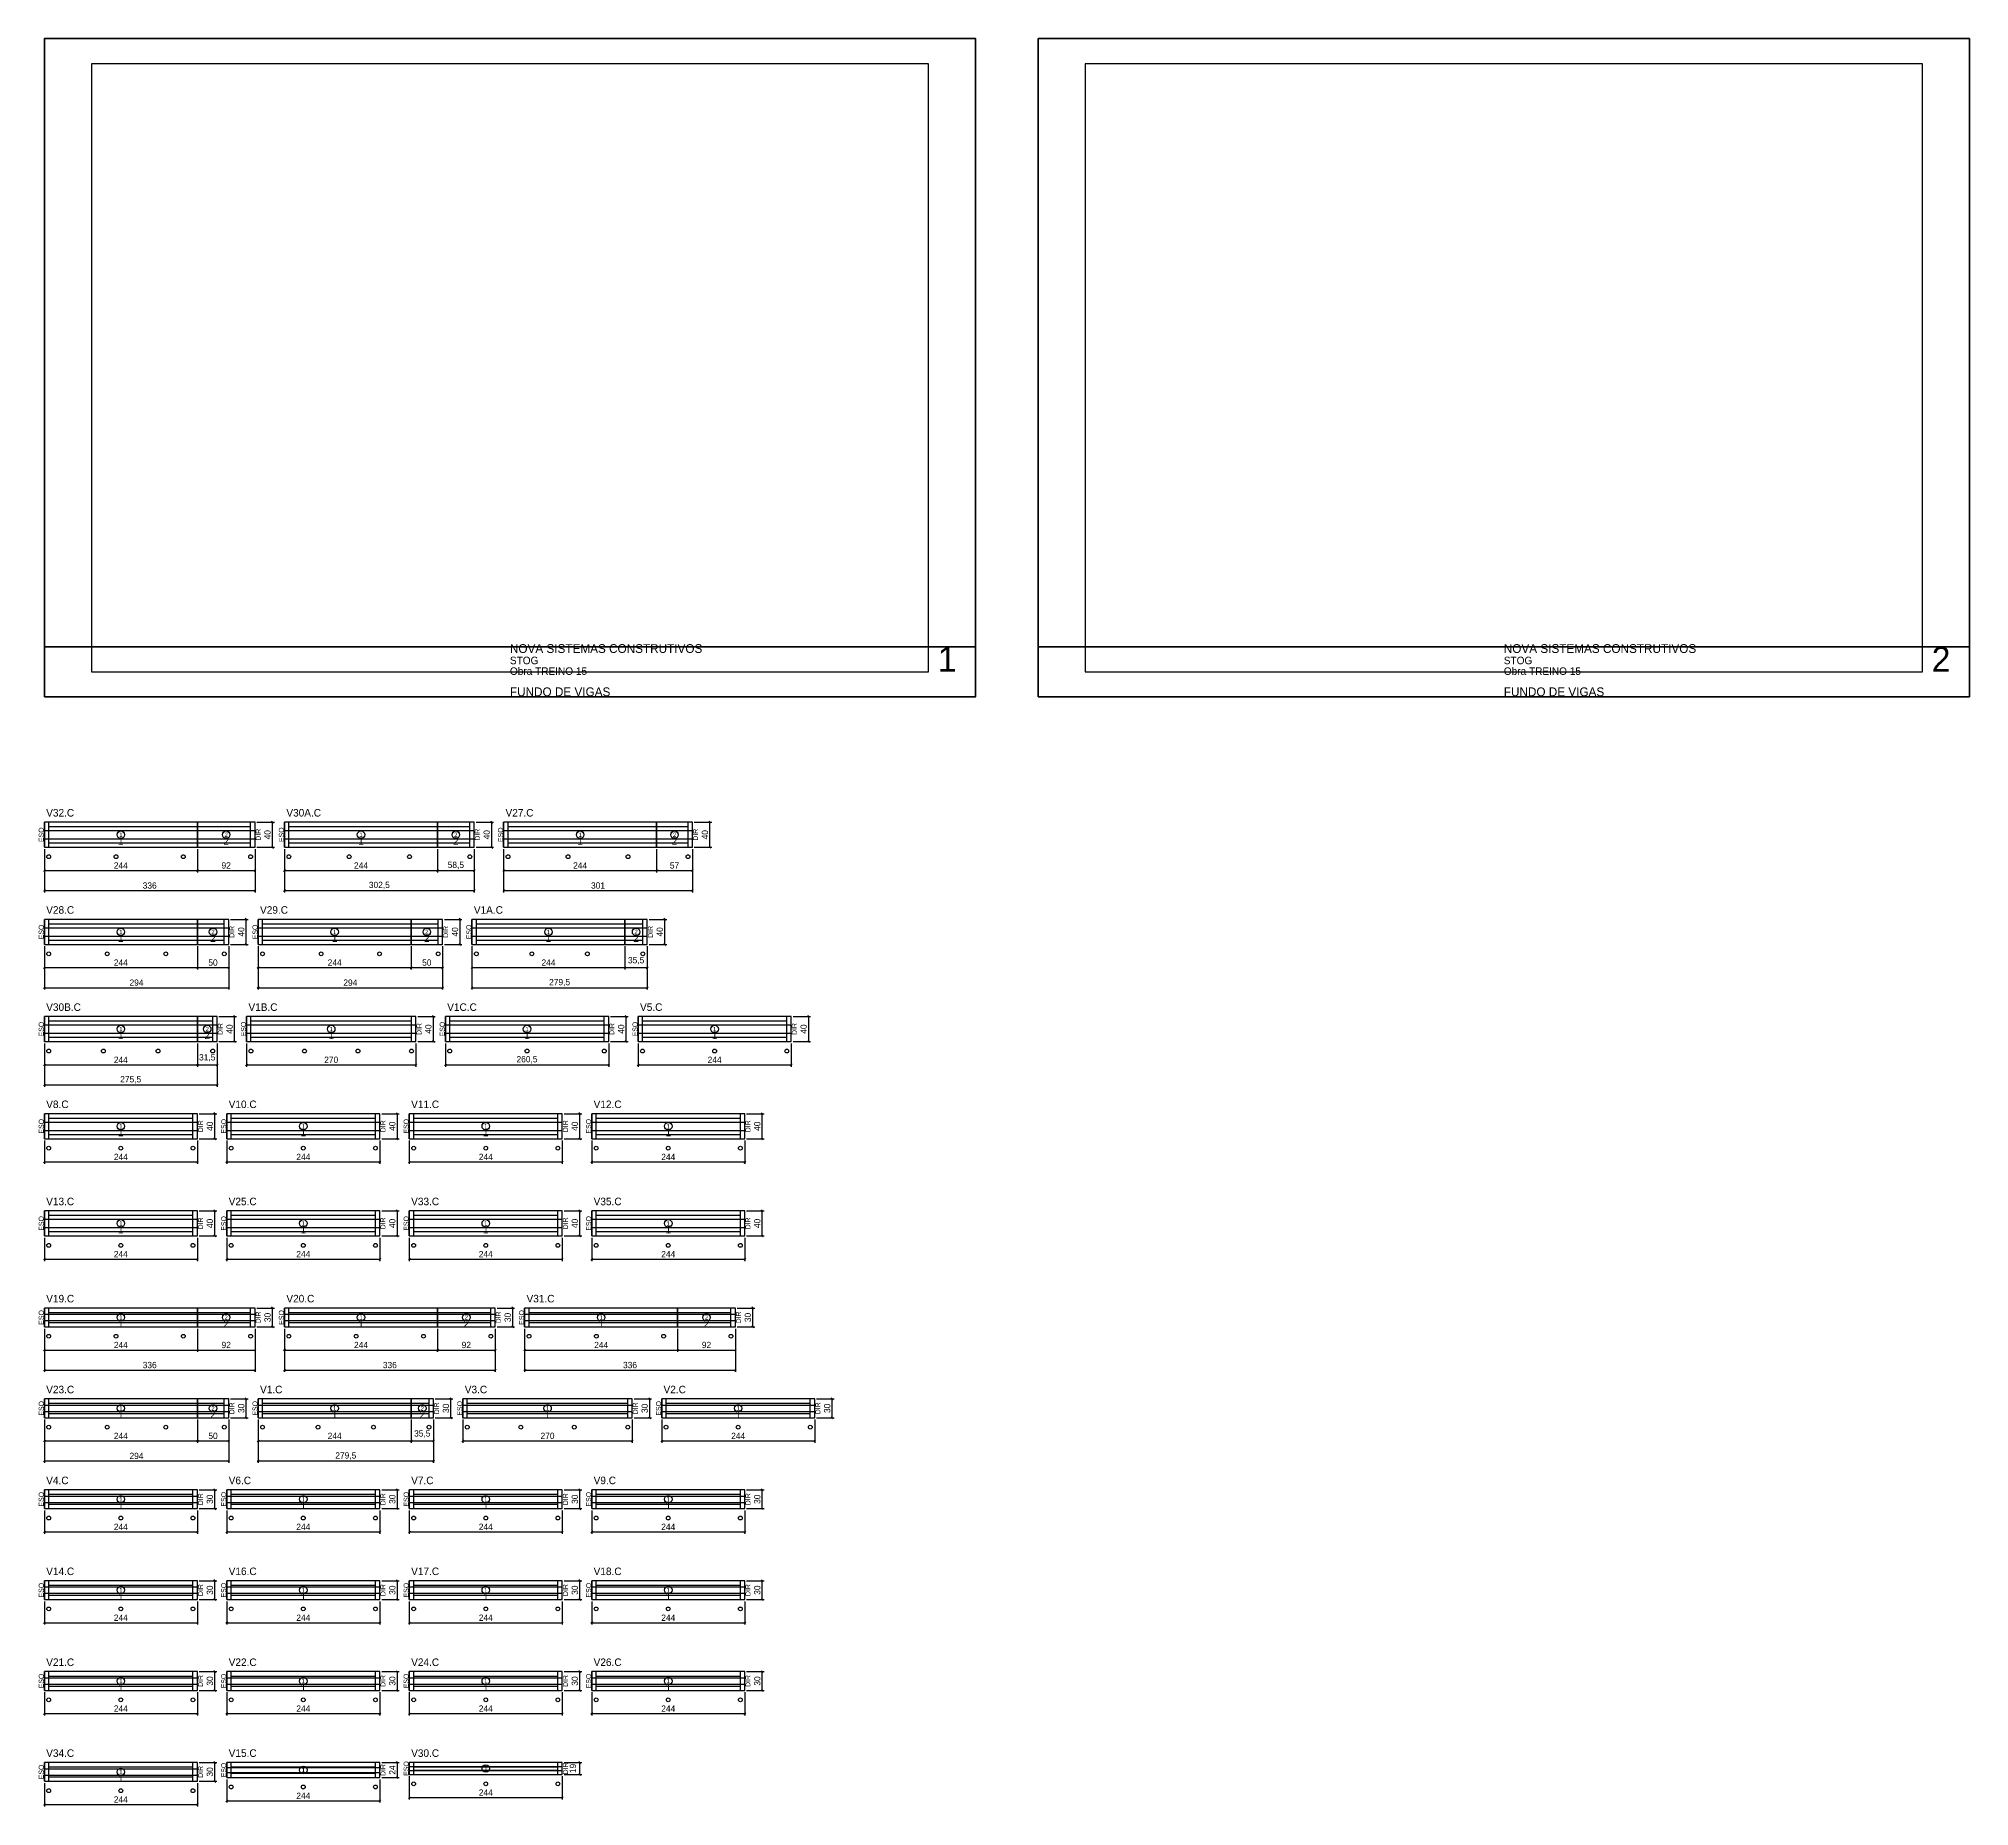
# Model space of a CAD drawing. Extents: x -13000 to 3070, y -1570 to 2210.
# Drawn here: x -9 to 3070, y -1570 to 1250 of the extents above.
import ezdxf
from ezdxf.enums import TextEntityAlignment as Align

# ---------------------------------------------------------------- set-up
doc = ezdxf.new("R2010")
doc.units = 0
for name, color, linetype in [('5', 5, 'Continuous'), ('CARIMBO', 255, 'Continuous'), ('COTA', 241, 'Continuous'), ('Escoras', 224, 'Continuous'), ('Folhas', 255, 'Continuous'), ('NOMENCLATURA', 7, 'Continuous'), ('Painéis', 200, 'Continuous'), ('SARR_2.2x7', 40, 'Continuous'), ('SARR_EDITAR', 141, 'Continuous')]:
    doc.layers.add(name, color=color, linetype=linetype)
doc.dimstyles.new('PAINEL', dxfattribs={"dimtxt": 10, "dimasz": 3, "dimexe": 3, "dimexo": 3, "dimgap": 3, "dimtad": 1, "dimblk": 'OBLIQUE', "dimblk1": 'OBLIQUE', "dimcen": 2.5, "dimclrd": 4, "dimclre": 4, "dimclrt": 240, "dimazin": 3, "dimtfac": 1, "dimtmove": 0, "dimatfit": 3})

# ---------------------------------------------------------------- blocks, each defined once
blk = doc.blocks.new('nf1')
blk.add_circle((0, 0), 6)
blk.add_text('1', height=7).set_placement((0, 0), align=Align.MIDDLE_CENTER)
blk = doc.blocks.new('nf2')
blk.add_circle((0, 0), 6)
blk.add_text('2', height=7).set_placement((0, 0), align=Align.MIDDLE_CENTER)
blk = doc.blocks.new('_OBLIQUE')
at = {"color": 0, "linetype": 'BYBLOCK'}
blk.add_line((-0.5, -0.5), (0.5, 0.5), dxfattribs=at)

msp = doc.modelspace()

# ---------------------------------------------------------------- linework, layer by layer
at = {"layer": 'CARIMBO', "lineweight": 35}
for p, q in [((0, 280), (1485, 280)), ((1585, 280), (3070, 280))]:
    msp.add_line(p, q, dxfattribs=at)
at = {"layer": 'Escoras'}
for centre in [(7, -55), (114.333, -55), (221.667, -55), (329, -55), (390, -55), (486.167, -55), (582.333, -55), (678.5, -55), (739.5, -55), (835.167, -55), (930.833, -55), (1026.5, -55), (7, -210), (100.333, -210), (193.667, -210), (287, -210), (348, -210), (441.333, -210), (534.667, -210), (628, -210), (689, -210), (777.5, -210), (866, -210), (954.5, -210), (7, -365), (94.167, -365), (181.333, -365), (268.5, -365), (329.5, -365), (414.833, -365), (500.167, -365), (585.5, -365), (646.5, -365), (769.75, -365), (893, -365), (954, -365), (1069, -365), (1184, -365), (7, -520), (122, -520), (237, -520), (298, -520), (413, -520), (528, -520), (589, -520), (704, -520), (819, -520), (880, -520), (995, -520), (1110, -520), (7, -675), (122, -675), (237, -675), (298, -675), (413, -675), (528, -675), (589, -675), (704, -675), (819, -675), (880, -675), (995, -675), (1110, -675), (7, -820), (114.333, -820), (221.667, -820), (329, -820), (390, -820), (497.333, -820), (604.667, -820), (712, -820), (773, -820), (880.333, -820), (987.667, -820), (1095, -820), (7, -965), (100.333, -965), (193.667, -965), (287, -965), (348, -965), (436.5, -965), (525, -965), (613.5, -965), (674.5, -965), (759.833, -965), (845.167, -965), (930.5, -965), (991.5, -965), (1106.5, -965), (1221.5, -965), (7, -1110), (122, -1110), (237, -1110), (298, -1110), (413, -1110), (528, -1110), (589, -1110), (704, -1110), (819, -1110), (880, -1110), (995, -1110), (1110, -1110), (7, -1255), (122, -1255), (237, -1255), (298, -1255), (413, -1255), (528, -1255), (589, -1255), (704, -1255), (819, -1255), (880, -1255), (995, -1255), (1110, -1255), (7, -1400), (122, -1400), (237, -1400), (298, -1400), (413, -1400), (528, -1400), (589, -1400), (704, -1400), (819, -1400), (880, -1400), (995, -1400), (1110, -1400), (298, -1539), (413, -1539), (528, -1539), (589, -1534), (704, -1534), (819, -1534), (7, -1545), (122, -1545), (237, -1545)]:
    msp.add_circle(centre, 3, dxfattribs=at)
at = {"layer": 'Folhas', "lineweight": 50}
for points in [[(0, 200), (1485, 200), (1485, 1250), (0, 1250)], [(1585, 200), (3070, 200), (3070, 1250), (1585, 1250)]]:
    msp.add_lwpolyline(points, close=True, dxfattribs=at)
at = {"layer": 'Folhas', "lineweight": 25}
for points in [[(75, 240), (1410, 240), (1410, 1210), (75, 1210)], [(1660, 240), (2995, 240), (2995, 1210), (1660, 1210)]]:
    msp.add_lwpolyline(points, close=True, dxfattribs=at)
at = {"layer": 'Painéis'}
for p, q in [((244, -40), (244, 0)), ((627, -40), (627, 0)), ((976.5, -40), (976.5, 0)), ((0, -13.333), (244, -13.333)), ((0, -26.667), (244, -26.667)), ((244, -13.333), (336, -13.333)), ((244, -26.667), (336, -26.667)), ((383, -13.333), (627, -13.333)), ((383, -26.667), (627, -26.667)), ((627, -13.333), (685.5, -13.333)), ((627, -26.667), (685.5, -26.667)), ((732.5, -13.333), (976.5, -13.333)), ((732.5, -26.667), (976.5, -26.667)), ((976.5, -13.333), (1033.5, -13.333)), ((976.5, -26.667), (1033.5, -26.667)), ((0, -168.333), (244, -168.333)), ((0, -181.667), (244, -181.667)), ((244, -195), (244, -155)), ((244, -168.333), (294, -168.333)), ((244, -181.667), (294, -181.667)), ((341, -168.333), (585, -168.333)), ((341, -181.667), (585, -181.667)), ((585, -195), (585, -155)), ((585, -168.333), (635, -168.333)), ((585, -181.667), (635, -181.667)), ((682, -168.333), (926, -168.333)), ((682, -181.667), (926, -181.667)), ((926, -195), (926, -155)), ((926, -168.333), (961.5, -168.333)), ((926, -181.667), (961.5, -181.667)), ((0, -323.333), (244, -323.333)), ((0, -336.667), (244, -336.667)), ((244, -350), (244, -310)), ((244, -323.333), (275.5, -323.333)), ((244, -336.667), (275.5, -336.667)), ((322.5, -323.333), (592.5, -323.333)), ((322.5, -336.667), (592.5, -336.667)), ((639.5, -323.333), (900, -323.333)), ((639.5, -336.667), (900, -336.667)), ((947, -323.333), (1191, -323.333)), ((947, -336.667), (1191, -336.667)), ((0, -478.333), (244, -478.333)), ((0, -491.667), (244, -491.667)), ((291, -478.333), (535, -478.333)), ((291, -491.667), (535, -491.667)), ((582, -478.333), (826, -478.333)), ((582, -491.667), (826, -491.667)), ((873, -478.333), (1117, -478.333)), ((873, -491.667), (1117, -491.667)), ((0, -633.333), (244, -633.333)), ((291, -633.333), (535, -633.333)), ((582, -633.333), (826, -633.333)), ((873, -633.333), (1117, -633.333)), ((0, -646.667), (244, -646.667)), ((291, -646.667), (535, -646.667)), ((582, -646.667), (826, -646.667)), ((873, -646.667), (1117, -646.667)), ((0, -785), (244, -785)), ((0, -795), (244, -795)), ((244, -805), (244, -775)), ((244, -785), (336, -785)), ((244, -795), (336, -795)), ((383, -785), (627, -785)), ((383, -795), (627, -795)), ((627, -805), (627, -775)), ((627, -785), (719, -785)), ((627, -795), (719, -795)), ((766, -785), (1010, -785)), ((766, -795), (1010, -795)), ((1010, -805), (1010, -775)), ((1010, -785), (1102, -785)), ((1010, -795), (1102, -795)), ((244, -950), (244, -920)), ((585, -950), (585, -920)), ((0, -930), (244, -930)), ((0, -940), (244, -940)), ((244, -930), (294, -930)), ((244, -940), (294, -940)), ((341, -930), (585, -930)), ((341, -940), (585, -940)), ((585, -930), (620.5, -930)), ((585, -940), (620.5, -940)), ((667.5, -930), (937.5, -930)), ((667.5, -940), (937.5, -940)), ((984.5, -930), (1228.5, -930)), ((984.5, -940), (1228.5, -940)), ((0, -1075), (244, -1075)), ((291, -1075), (535, -1075)), ((582, -1075), (826, -1075)), ((873, -1075), (1117, -1075)), ((0, -1085), (244, -1085)), ((291, -1085), (535, -1085)), ((582, -1085), (826, -1085)), ((873, -1085), (1117, -1085)), ((0, -1220), (244, -1220)), ((0, -1230), (244, -1230)), ((291, -1220), (535, -1220)), ((291, -1230), (535, -1230)), ((582, -1220), (826, -1220)), ((582, -1230), (826, -1230)), ((873, -1220), (1117, -1220)), ((873, -1230), (1117, -1230)), ((0, -1365), (244, -1365)), ((0, -1375), (244, -1375)), ((291, -1365), (535, -1365)), ((291, -1375), (535, -1375)), ((582, -1365), (826, -1365)), ((582, -1375), (826, -1375)), ((873, -1365), (1117, -1365)), ((873, -1375), (1117, -1375)), ((291, -1508), (535, -1508)), ((582, -1506.333), (826, -1506.333)), ((0, -1510), (244, -1510)), ((0, -1520), (244, -1520)), ((291, -1516), (535, -1516)), ((582, -1512.667), (826, -1512.667))]:
    msp.add_line(p, q, dxfattribs=at)
for points in [[(0, -40), (244, -40), (244, 0), (0, 0)], [(244, -40), (336, -40), (336, 0), (244, 0)], [(383, -40), (627, -40), (627, 0), (383, 0)], [(627, -40), (685.5, -40), (685.5, 0), (627, 0)], [(732.5, -40), (976.5, -40), (976.5, 0), (732.5, 0)], [(976.5, -40), (1033.5, -40), (1033.5, 0), (976.5, 0)], [(0, -195), (244, -195), (244, -155), (0, -155)], [(244, -195), (294, -195), (294, -155), (244, -155)], [(341, -195), (585, -195), (585, -155), (341, -155)], [(585, -195), (635, -195), (635, -155), (585, -155)], [(682, -195), (926, -195), (926, -155), (682, -155)], [(926, -195), (961.5, -195), (961.5, -155), (926, -155)], [(0, -350), (244, -350), (244, -310), (0, -310)], [(244, -350), (275.5, -350), (275.5, -310), (244, -310)], [(322.5, -350), (592.5, -350), (592.5, -310), (322.5, -310)], [(639.5, -350), (900, -350), (900, -310), (639.5, -310)], [(947, -350), (1191, -350), (1191, -310), (947, -310)], [(0, -505), (244, -505), (244, -465), (0, -465)], [(291, -505), (535, -505), (535, -465), (291, -465)], [(582, -505), (826, -505), (826, -465), (582, -465)], [(873, -505), (1117, -505), (1117, -465), (873, -465)], [(0, -660), (244, -660), (244, -620), (0, -620)], [(291, -660), (535, -660), (535, -620), (291, -620)], [(582, -660), (826, -660), (826, -620), (582, -620)], [(873, -660), (1117, -660), (1117, -620), (873, -620)], [(0, -805), (244, -805), (244, -775), (0, -775)], [(244, -805), (336, -805), (336, -775), (244, -775)], [(383, -805), (627, -805), (627, -775), (383, -775)], [(627, -805), (719, -805), (719, -775), (627, -775)], [(766, -805), (1010, -805), (1010, -775), (766, -775)], [(1010, -805), (1102, -805), (1102, -775), (1010, -775)], [(0, -950), (244, -950), (244, -920), (0, -920)], [(244, -950), (294, -950), (294, -920), (244, -920)], [(341, -950), (585, -950), (585, -920), (341, -920)], [(585, -950), (620.5, -950), (620.5, -920), (585, -920)], [(667.5, -950), (937.5, -950), (937.5, -920), (667.5, -920)], [(984.5, -950), (1228.5, -950), (1228.5, -920), (984.5, -920)], [(0, -1095), (244, -1095), (244, -1065), (0, -1065)], [(291, -1095), (535, -1095), (535, -1065), (291, -1065)], [(582, -1095), (826, -1095), (826, -1065), (582, -1065)], [(873, -1095), (1117, -1095), (1117, -1065), (873, -1065)], [(0, -1240), (244, -1240), (244, -1210), (0, -1210)], [(291, -1240), (535, -1240), (535, -1210), (291, -1210)], [(582, -1240), (826, -1240), (826, -1210), (582, -1210)], [(873, -1240), (1117, -1240), (1117, -1210), (873, -1210)], [(0, -1385), (244, -1385), (244, -1355), (0, -1355)], [(291, -1385), (535, -1385), (535, -1355), (291, -1355)], [(582, -1385), (826, -1385), (826, -1355), (582, -1355)], [(873, -1385), (1117, -1385), (1117, -1355), (873, -1355)], [(0, -1530), (244, -1530), (244, -1500), (0, -1500)], [(291, -1524), (535, -1524), (535, -1500), (291, -1500)], [(582, -1519), (826, -1519), (826, -1500), (582, -1500)]]:
    msp.add_lwpolyline(points, close=True, dxfattribs=at)
at = {"layer": 'SARR_2.2x7'}
for p, q in [((7, -40), (7, 0)), ((329, -40), (329, 0)), ((390, -40), (390, 0)), ((678.5, -40), (678.5, 0)), ((739.5, -40), (739.5, 0)), ((1026.5, -40), (1026.5, 0)), ((7, -7), (244, -7)), ((244, -7), (329, -7)), ((390, -7), (627, -7)), ((627, -7), (678.5, -7)), ((739.5, -7), (976.5, -7)), ((976.5, -7), (1026.5, -7)), ((7, -33), (244, -33)), ((244, -33), (329, -33)), ((390, -33), (627, -33)), ((627, -33), (678.5, -33)), ((739.5, -33), (976.5, -33)), ((976.5, -33), (1026.5, -33)), ((7, -195), (7, -155)), ((7, -162), (244, -162)), ((244, -162), (287, -162)), ((287, -195), (287, -155)), ((348, -195), (348, -155)), ((348, -162), (585, -162)), ((585, -162), (628, -162)), ((628, -195), (628, -155)), ((689, -195), (689, -155)), ((689, -162), (926, -162)), ((926, -162), (954.5, -162)), ((954.5, -195), (954.5, -155)), ((7, -188), (244, -188)), ((244, -188), (287, -188)), ((348, -188), (585, -188)), ((585, -188), (628, -188)), ((689, -188), (926, -188)), ((926, -188), (954.5, -188)), ((7, -350), (7, -310)), ((7, -317), (244, -317)), ((244, -317), (268.5, -317)), ((268.5, -350), (268.5, -310)), ((329.5, -350), (329.5, -310)), ((329.5, -317), (585.5, -317)), ((585.5, -350), (585.5, -310)), ((646.5, -350), (646.5, -310)), ((646.5, -317), (893, -317)), ((893, -350), (893, -310)), ((954, -350), (954, -310)), ((954, -317), (1184, -317)), ((1184, -350), (1184, -310)), ((7, -343), (244, -343)), ((244, -343), (268.5, -343)), ((329.5, -343), (585.5, -343)), ((646.5, -343), (893, -343)), ((954, -343), (1184, -343)), ((7, -505), (7, -465)), ((7, -472), (237, -472)), ((237, -505), (237, -465)), ((298, -505), (298, -465)), ((298, -472), (528, -472)), ((528, -505), (528, -465)), ((589, -505), (589, -465)), ((589, -472), (819, -472)), ((819, -505), (819, -465)), ((880, -505), (880, -465)), ((880, -472), (1110, -472)), ((1110, -505), (1110, -465)), ((7, -498), (237, -498)), ((298, -498), (528, -498)), ((589, -498), (819, -498)), ((880, -498), (1110, -498)), ((7, -660), (7, -620)), ((7, -627), (237, -627)), ((237, -660), (237, -620)), ((298, -660), (298, -620)), ((298, -627), (528, -627)), ((528, -660), (528, -620)), ((589, -660), (589, -620)), ((589, -627), (819, -627)), ((819, -660), (819, -620)), ((880, -660), (880, -620)), ((880, -627), (1110, -627)), ((1110, -660), (1110, -620)), ((7, -653), (237, -653)), ((298, -653), (528, -653)), ((589, -653), (819, -653)), ((880, -653), (1110, -653)), ((7, -805), (7, -775)), ((7, -782), (244, -782)), ((7, -798), (244, -798)), ((244, -782), (329, -782)), ((244, -798), (329, -798)), ((329, -805), (329, -775)), ((390, -805), (390, -775)), ((390, -782), (627, -782)), ((390, -798), (627, -798)), ((627, -782), (712, -782)), ((627, -798), (712, -798)), ((712, -805), (712, -775)), ((773, -805), (773, -775)), ((773, -782), (1010, -782)), ((773, -798), (1010, -798)), ((1010, -782), (1095, -782)), ((1010, -798), (1095, -798)), ((1095, -805), (1095, -775)), ((7, -950), (7, -920)), ((287, -950), (287, -920)), ((348, -950), (348, -920)), ((613.5, -950), (613.5, -920)), ((674.5, -950), (674.5, -920)), ((930.5, -950), (930.5, -920)), ((991.5, -950), (991.5, -920)), ((1221.5, -950), (1221.5, -920)), ((7, -927), (244, -927)), ((7, -943), (244, -943)), ((244, -927), (287, -927)), ((244, -943), (287, -943)), ((348, -927), (585, -927)), ((348, -943), (585, -943)), ((585, -927), (613.5, -927)), ((585, -943), (613.5, -943)), ((674.5, -927), (930.5, -927)), ((674.5, -943), (930.5, -943)), ((991.5, -927), (1221.5, -927)), ((991.5, -943), (1221.5, -943)), ((7, -1095), (7, -1065)), ((7, -1072), (237, -1072)), ((237, -1095), (237, -1065)), ((298, -1095), (298, -1065)), ((298, -1072), (528, -1072)), ((528, -1095), (528, -1065)), ((589, -1095), (589, -1065)), ((589, -1072), (819, -1072)), ((819, -1095), (819, -1065)), ((880, -1095), (880, -1065)), ((880, -1072), (1110, -1072)), ((1110, -1095), (1110, -1065)), ((7, -1088), (237, -1088)), ((298, -1088), (528, -1088)), ((589, -1088), (819, -1088)), ((880, -1088), (1110, -1088)), ((7, -1240), (7, -1210)), ((7, -1217), (237, -1217)), ((237, -1240), (237, -1210)), ((298, -1240), (298, -1210)), ((298, -1217), (528, -1217)), ((528, -1240), (528, -1210)), ((589, -1240), (589, -1210)), ((589, -1217), (819, -1217)), ((819, -1240), (819, -1210)), ((880, -1240), (880, -1210)), ((880, -1217), (1110, -1217)), ((1110, -1240), (1110, -1210)), ((7, -1233), (237, -1233)), ((298, -1233), (528, -1233)), ((589, -1233), (819, -1233)), ((880, -1233), (1110, -1233)), ((7, -1385), (7, -1355)), ((7, -1362), (237, -1362)), ((7, -1378), (237, -1378)), ((237, -1385), (237, -1355)), ((298, -1385), (298, -1355)), ((298, -1362), (528, -1362)), ((298, -1378), (528, -1378)), ((528, -1385), (528, -1355)), ((589, -1385), (589, -1355)), ((589, -1362), (819, -1362)), ((589, -1378), (819, -1378)), ((819, -1385), (819, -1355)), ((880, -1385), (880, -1355)), ((880, -1362), (1110, -1362)), ((880, -1378), (1110, -1378)), ((1110, -1385), (1110, -1355)), ((7, -1530), (7, -1500)), ((7, -1507), (237, -1507)), ((237, -1530), (237, -1500)), ((298, -1524), (298, -1500)), ((298, -1507), (528, -1507)), ((528, -1524), (528, -1500)), ((589, -1519), (589, -1500)), ((589, -1507), (819, -1507)), ((819, -1519), (819, -1500)), ((7, -1523), (237, -1523)), ((298, -1517), (528, -1517)), ((589, -1512), (819, -1512))]:
    msp.add_line(p, q, dxfattribs=at)
at = {"layer": 'SARR_EDITAR'}
for p, q in [((0, -40), (0, 0)), ((336, -40), (336, 0)), ((383, -40), (383, 0)), ((685.5, -40), (685.5, 0)), ((732.5, -40), (732.5, 0)), ((1033.5, -40), (1033.5, 0)), ((0, -195), (0, -155)), ((294, -195), (294, -155)), ((341, -195), (341, -155)), ((635, -195), (635, -155)), ((682, -195), (682, -155)), ((961.5, -195), (961.5, -155)), ((0, -350), (0, -310)), ((275.5, -350), (275.5, -310)), ((322.5, -350), (322.5, -310)), ((592.5, -350), (592.5, -310)), ((639.5, -350), (639.5, -310)), ((900, -350), (900, -310)), ((947, -350), (947, -310)), ((1191, -350), (1191, -310)), ((0, -505), (0, -465)), ((244, -505), (244, -465)), ((291, -505), (291, -465)), ((535, -505), (535, -465)), ((582, -505), (582, -465)), ((826, -505), (826, -465)), ((873, -505), (873, -465)), ((1117, -505), (1117, -465)), ((0, -660), (0, -620)), ((244, -660), (244, -620)), ((291, -660), (291, -620)), ((535, -660), (535, -620)), ((582, -660), (582, -620)), ((826, -660), (826, -620)), ((873, -660), (873, -620)), ((1117, -660), (1117, -620)), ((0, -805), (0, -775)), ((336, -805), (336, -775)), ((383, -805), (383, -775)), ((719, -805), (719, -775)), ((766, -805), (766, -775)), ((1102, -805), (1102, -775)), ((0, -950), (0, -920)), ((294, -950), (294, -920)), ((341, -950), (341, -920)), ((620.5, -950), (620.5, -920)), ((667.5, -950), (667.5, -920)), ((937.5, -950), (937.5, -920)), ((984.5, -950), (984.5, -920)), ((1228.5, -950), (1228.5, -920)), ((0, -1095), (0, -1065)), ((244, -1095), (244, -1065)), ((291, -1095), (291, -1065)), ((535, -1095), (535, -1065)), ((582, -1095), (582, -1065)), ((826, -1095), (826, -1065)), ((873, -1095), (873, -1065)), ((1117, -1095), (1117, -1065)), ((0, -1240), (0, -1210)), ((244, -1240), (244, -1210)), ((291, -1240), (291, -1210)), ((535, -1240), (535, -1210)), ((582, -1240), (582, -1210)), ((826, -1240), (826, -1210)), ((873, -1240), (873, -1210)), ((1117, -1240), (1117, -1210)), ((0, -1385), (0, -1355)), ((244, -1385), (244, -1355)), ((291, -1385), (291, -1355)), ((535, -1385), (535, -1355)), ((582, -1385), (582, -1355)), ((826, -1385), (826, -1355)), ((873, -1385), (873, -1355)), ((1117, -1385), (1117, -1355)), ((0, -1530), (0, -1500)), ((244, -1530), (244, -1500)), ((291, -1524), (291, -1500)), ((535, -1524), (535, -1500)), ((582, -1519), (582, -1500)), ((826, -1519), (826, -1500))]:
    msp.add_line(p, q, dxfattribs=at)

# ---------------------------------------------------------------- block references
at = {"layer": 'COTA'}
for name, p in [('nf1', (122, -20)), ('nf2', (290, -20)), ('nf1', (505, -20)), ('nf2', (656.25, -20)), ('nf1', (854.5, -20)), ('nf2', (1005, -20)), ('nf1', (122, -175)), ('nf2', (269, -175)), ('nf1', (463, -175)), ('nf2', (610, -175)), ('nf1', (804, -175)), ('nf2', (943.75, -175)), ('nf1', (122, -330)), ('nf2', (259.75, -330)), ('nf1', (457.5, -330)), ('nf1', (769.75, -330)), ('nf1', (1069, -330)), ('nf1', (122, -485)), ('nf1', (413, -485)), ('nf1', (704, -485)), ('nf1', (995, -485)), ('nf1', (122, -640)), ('nf1', (413, -640)), ('nf1', (704, -640)), ('nf1', (995, -640)), ('nf1', (122, -790)), ('nf2', (290, -790)), ('nf1', (505, -790)), ('nf2', (673, -790)), ('nf1', (888, -790)), ('nf2', (1056, -790)), ('nf1', (122, -935)), ('nf2', (269, -935)), ('nf1', (463, -935)), ('nf2', (602.75, -935)), ('nf1', (802.5, -935)), ('nf1', (1106.5, -935)), ('nf1', (122, -1080)), ('nf1', (413, -1080)), ('nf1', (704, -1080)), ('nf1', (995, -1080)), ('nf1', (122, -1225)), ('nf1', (413, -1225)), ('nf1', (704, -1225)), ('nf1', (995, -1225)), ('nf1', (122, -1370)), ('nf1', (413, -1370)), ('nf1', (704, -1370)), ('nf1', (995, -1370)), ('nf1', (413, -1512)), ('nf1', (704, -1509.5)), ('nf1', (122, -1515))]:
    msp.add_blockref(name, p, dxfattribs=at)

# ---------------------------------------------------------------- texts
at = {"layer": '5'}
for s, p in [('ESQ', (-5, -20)), ('DIR', (341, -20)), ('ESQ', (378, -20)), ('DIR', (690.5, -20)), ('ESQ', (727.5, -20)), ('DIR', (1038.5, -20)), ('ESQ', (-5, -175)), ('DIR', (299, -175)), ('ESQ', (336, -175)), ('DIR', (640, -175)), ('ESQ', (677, -175)), ('DIR', (966.5, -175)), ('ESQ', (-5, -330)), ('DIR', (280.5, -330)), ('ESQ', (317.5, -330)), ('DIR', (597.5, -330)), ('ESQ', (634.5, -330)), ('DIR', (905, -330)), ('ESQ', (942, -330)), ('DIR', (1196, -330)), ('ESQ', (-5, -485)), ('DIR', (249, -485)), ('ESQ', (286, -485)), ('DIR', (540, -485)), ('ESQ', (577, -485)), ('DIR', (831, -485)), ('ESQ', (868, -485)), ('DIR', (1122, -485)), ('ESQ', (-5, -640)), ('DIR', (249, -640)), ('ESQ', (286, -640)), ('DIR', (540, -640)), ('ESQ', (577, -640)), ('DIR', (831, -640)), ('ESQ', (868, -640)), ('DIR', (1122, -640)), ('ESQ', (-5, -790)), ('DIR', (341, -790)), ('ESQ', (378, -790)), ('DIR', (724, -790)), ('ESQ', (761, -790)), ('DIR', (1107, -790)), ('ESQ', (-5, -935)), ('DIR', (299, -935)), ('ESQ', (336, -935)), ('DIR', (625.5, -935)), ('ESQ', (662.5, -935)), ('DIR', (942.5, -935)), ('ESQ', (979.5, -935)), ('DIR', (1233.5, -935)), ('ESQ', (-5, -1080)), ('DIR', (249, -1080)), ('ESQ', (286, -1080)), ('DIR', (540, -1080)), ('ESQ', (577, -1080)), ('DIR', (831, -1080)), ('ESQ', (868, -1080)), ('DIR', (1122, -1080)), ('ESQ', (-5, -1225)), ('DIR', (249, -1225)), ('ESQ', (286, -1225)), ('DIR', (540, -1225)), ('ESQ', (577, -1225)), ('DIR', (831, -1225)), ('ESQ', (868, -1225)), ('DIR', (1122, -1225)), ('ESQ', (-5, -1370)), ('DIR', (249, -1370)), ('ESQ', (286, -1370)), ('DIR', (540, -1370)), ('ESQ', (577, -1370)), ('DIR', (831, -1370)), ('ESQ', (868, -1370)), ('DIR', (1122, -1370)), ('ESQ', (-5, -1515)), ('DIR', (249, -1515)), ('ESQ', (286, -1512)), ('DIR', (540, -1512)), ('ESQ', (577, -1509.5)), ('DIR', (831, -1509.5))]:
    msp.add_text(s, height=8, rotation=90, dxfattribs=at).set_placement(p, align=Align.MIDDLE_CENTER)
for s, p in [('1', (122, -30)), ('2', (290, -30)), ('1', (505, -30)), ('2', (656.25, -30)), ('1', (854.5, -30)), ('2', (1005, -30)), ('1', (122, -185)), ('2', (269, -185)), ('1', (463, -185)), ('2', (610, -185)), ('1', (804, -185)), ('2', (943.75, -185)), ('1', (122, -340)), ('2', (259.75, -340)), ('1', (457.5, -340)), ('1', (769.75, -340)), ('1', (1069, -340)), ('1', (122, -495)), ('1', (413, -495)), ('1', (704, -495)), ('1', (995, -495)), ('1', (122, -650)), ('1', (413, -650)), ('1', (704, -650)), ('1', (995, -650)), ('1', (122, -800)), ('2', (290, -800)), ('1', (505, -800)), ('2', (673, -800)), ('1', (888, -800)), ('2', (1056, -800)), ('1', (122, -945)), ('2', (269, -945)), ('1', (463, -945)), ('2', (602.75, -945)), ('1', (802.5, -945)), ('1', (1106.5, -945)), ('1', (122, -1090)), ('1', (413, -1090)), ('1', (704, -1090)), ('1', (995, -1090)), ('1', (122, -1235)), ('1', (413, -1235)), ('1', (704, -1235)), ('1', (995, -1235)), ('1', (122, -1380)), ('1', (413, -1380)), ('1', (704, -1380)), ('1', (995, -1380)), ('1', (413, -1512)), ('1', (704, -1509.5)), ('1', (122, -1525))]:
    msp.add_text(s, height=12, dxfattribs=at).set_placement(p, align=Align.MIDDLE_CENTER)
at = {"layer": 'CARIMBO'}
for s, height, p in [('NOVA SISTEMAS CONSTRUTIVOS', 14, (742.5, 270)), ('1', 40, (1425, 240)), ('NOVA SISTEMAS CONSTRUTIVOS', 14, (2327.5, 270)), ('2', 40, (3010, 240)), ('STOG', 12, (742.5, 252)), ('Obra TREINO 15', 12, (742.5, 235)), ('STOG', 12, (2327.5, 252)), ('Obra TREINO 15', 12, (2327.5, 235)), ('FUNDO DE VIGAS', 14, (742.5, 201)), ('FUNDO DE VIGAS', 14, (2327.5, 201))]:
    msp.add_text(s, height=height, dxfattribs=at).set_placement(p)
at = {"layer": 'NOMENCLATURA'}
for s, p in [('V32.C', (3, 9)), ('V30A.C', (386, 9)), ('V27.C', (735.5, 9)), ('V28.C', (3, -146)), ('V29.C', (344, -146)), ('V1A.C', (685, -146)), ('V30B.C', (3, -301)), ('V1B.C', (325.5, -301)), ('V1C.C', (642.5, -301)), ('V5.C', (950, -301)), ('V8.C', (3, -456)), ('V10.C', (294, -456)), ('V11.C', (585, -456)), ('V12.C', (876, -456)), ('V13.C', (3, -611)), ('V25.C', (294, -611)), ('V33.C', (585, -611)), ('V35.C', (876, -611)), ('V19.C', (3, -766)), ('V20.C', (386, -766)), ('V31.C', (769, -766)), ('V23.C', (3, -911)), ('V1.C', (344, -911)), ('V3.C', (670.5, -911)), ('V2.C', (987.5, -911)), ('V4.C', (3, -1056)), ('V6.C', (294, -1056)), ('V7.C', (585, -1056)), ('V9.C', (876, -1056)), ('V14.C', (3, -1201)), ('V16.C', (294, -1201)), ('V17.C', (585, -1201)), ('V18.C', (876, -1201)), ('V21.C', (3, -1346)), ('V22.C', (294, -1346)), ('V24.C', (585, -1346)), ('V26.C', (876, -1346)), ('V34.C', (3, -1491)), ('V15.C', (294, -1491)), ('V30.C', (585, -1491))]:
    msp.add_text(s, height=12, dxfattribs=at).set_placement(p)

# ---------------------------------------------------------------- dimensions: what is measured, and where the dimension line sits
at = {"layer": 'COTA'}
for base, p1, p2 in [((364, -40), (336, -40), (336, 0)), ((713.5, -40), (685.5, -40), (685.5, 0)), ((1061.5, -40), (1033.5, -40), (1033.5, 0)), ((322, -195), (294, -195), (294, -155)), ((663, -195), (635, -195), (635, -155)), ((989.5, -195), (961.5, -195), (961.5, -155)), ((303.5, -350), (275.5, -350), (275.5, -310)), ((620.5, -350), (592.5, -350), (592.5, -310)), ((928, -350), (900, -350), (900, -310)), ((1219, -350), (1191, -350), (1191, -310)), ((272, -505), (244, -505), (244, -465)), ((563, -505), (535, -505), (535, -465)), ((854, -505), (826, -505), (826, -465)), ((1145, -505), (1117, -505), (1117, -465)), ((272, -660), (244, -660), (244, -620)), ((563, -660), (535, -660), (535, -620)), ((854, -660), (826, -660), (826, -620)), ((1145, -660), (1117, -660), (1117, -620)), ((364, -805), (336, -805), (336, -775)), ((747, -805), (719, -805), (719, -775)), ((1130, -805), (1102, -805), (1102, -775)), ((322, -950), (294, -950), (294, -920)), ((648.5, -950), (620.5, -950), (620.5, -920)), ((965.5, -950), (937.5, -950), (937.5, -920)), ((1256.5, -950), (1228.5, -950), (1228.5, -920)), ((272, -1095), (244, -1095), (244, -1065)), ((563, -1095), (535, -1095), (535, -1065)), ((854, -1095), (826, -1095), (826, -1065)), ((1145, -1095), (1117, -1095), (1117, -1065)), ((272, -1240), (244, -1240), (244, -1210)), ((563, -1240), (535, -1240), (535, -1210)), ((854, -1240), (826, -1240), (826, -1210)), ((1145, -1240), (1117, -1240), (1117, -1210)), ((272, -1385), (244, -1385), (244, -1355)), ((563, -1385), (535, -1385), (535, -1355)), ((854, -1385), (826, -1385), (826, -1355)), ((1145, -1385), (1117, -1385), (1117, -1355)), ((272, -1530), (244, -1530), (244, -1500)), ((563, -1524), (535, -1524), (535, -1500)), ((854, -1519), (826, -1519), (826, -1500))]:
    msp.add_linear_dim(base=base, p1=p1, p2=p2, angle=90, dimstyle='PAINEL', dxfattribs=at).render()
for base, p1, p2 in [((0, -77), (0, -40), (244, -40)), ((0, -109), (0, -40), (336, -40)), ((244, -77), (244, -40), (336, -40)), ((383, -77), (383, -40), (627, -40)), ((383, -109), (383, -40), (685.5, -40)), ((627, -77), (627, -40), (685.5, -40)), ((732.5, -77), (732.5, -40), (976.5, -40)), ((732.5, -109), (732.5, -40), (1033.5, -40)), ((976.5, -77), (976.5, -40), (1033.5, -40)), ((0, -232), (0, -195), (244, -195)), ((0, -264), (0, -195), (294, -195)), ((244, -232), (244, -195), (294, -195)), ((341, -232), (341, -195), (585, -195)), ((341, -264), (341, -195), (635, -195)), ((585, -232), (585, -195), (635, -195)), ((682, -232), (682, -195), (926, -195)), ((682, -264), (682, -195), (961.5, -195)), ((926, -232), (926, -195), (961.5, -195)), ((0, -387), (0, -350), (244, -350)), ((0, -419), (0, -350), (275.5, -350)), ((244, -387), (244, -350), (275.5, -350)), ((322.5, -387), (322.5, -350), (592.5, -350)), ((639.5, -387), (639.5, -350), (900, -350)), ((947, -387), (947, -350), (1191, -350)), ((0, -542), (0, -505), (244, -505)), ((291, -542), (291, -505), (535, -505)), ((582, -542), (582, -505), (826, -505)), ((873, -542), (873, -505), (1117, -505)), ((0, -697), (0, -660), (244, -660)), ((291, -697), (291, -660), (535, -660)), ((582, -697), (582, -660), (826, -660)), ((873, -697), (873, -660), (1117, -660)), ((0, -842), (0, -805), (244, -805)), ((0, -874), (0, -805), (336, -805)), ((244, -842), (244, -805), (336, -805)), ((383, -842), (383, -805), (627, -805)), ((383, -874), (383, -805), (719, -805)), ((627, -842), (627, -805), (719, -805)), ((766, -842), (766, -805), (1010, -805)), ((766, -874), (766, -805), (1102, -805)), ((1010, -842), (1010, -805), (1102, -805)), ((0, -987), (0, -950), (244, -950)), ((0, -1019), (0, -950), (294, -950)), ((244, -987), (244, -950), (294, -950)), ((341, -987), (341, -950), (585, -950)), ((341, -1019), (341, -950), (620.5, -950)), ((585, -987), (585, -950), (620.5, -950)), ((667.5, -987), (667.5, -950), (937.5, -950)), ((984.5, -987), (984.5, -950), (1228.5, -950)), ((0, -1132), (0, -1095), (244, -1095)), ((291, -1132), (291, -1095), (535, -1095)), ((582, -1132), (582, -1095), (826, -1095)), ((873, -1132), (873, -1095), (1117, -1095)), ((0, -1277), (0, -1240), (244, -1240)), ((291, -1277), (291, -1240), (535, -1240)), ((582, -1277), (582, -1240), (826, -1240)), ((873, -1277), (873, -1240), (1117, -1240)), ((0, -1422), (0, -1385), (244, -1385)), ((291, -1422), (291, -1385), (535, -1385)), ((582, -1422), (582, -1385), (826, -1385)), ((873, -1422), (873, -1385), (1117, -1385)), ((0, -1567), (0, -1530), (244, -1530)), ((291, -1561), (291, -1524), (535, -1524)), ((582, -1556), (582, -1519), (826, -1519))]:
    msp.add_linear_dim(base=base, p1=p1, p2=p2, dimstyle='PAINEL', dxfattribs=at).render()

doc.saveas('drawing.dxf')
